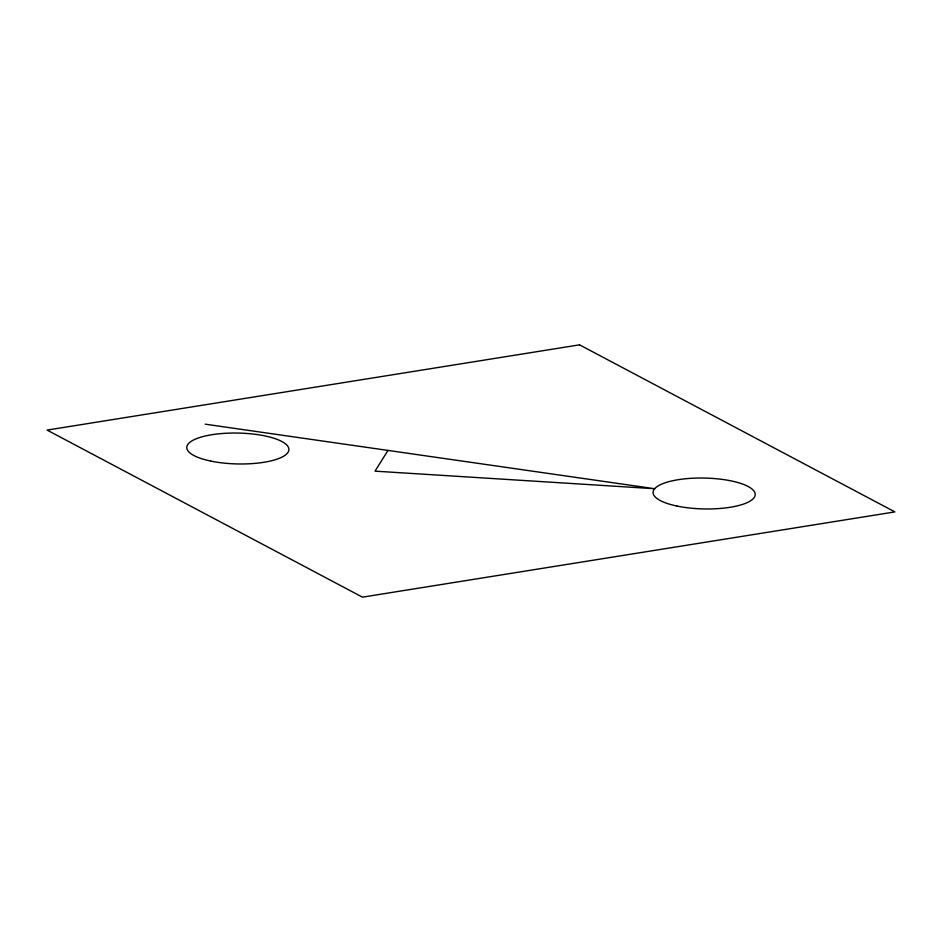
<?xml version="1.0" encoding="UTF-8"?>
<svg xmlns="http://www.w3.org/2000/svg" width="942" height="942" viewBox="0 0 942 942"><rect width="100%" height="100%" fill="white"/><g stroke="black" fill="none" stroke-linecap="round" stroke-linejoin="round"><path stroke-width="1.41" d="M387.998 450.417L375.01 471.153L654.69 488.721L205.226 424.171M579.542 344.843L47.1 430.094L362.458 597.157L894.9 511.906L579.542 344.843M210.737 461.074A51.056 15.437 1.2 0 0 288.876 450.041A51.056 15.437 1.2 0 0 213.964 434.403A51.056 15.437 1.2 0 0 210.737 461.074M677.027 506.066A51.056 15.437 1.2 0 0 755.166 495.033A51.056 15.437 1.2 0 0 680.254 479.396A51.056 15.437 1.2 0 0 677.027 506.066"/></g></svg>
